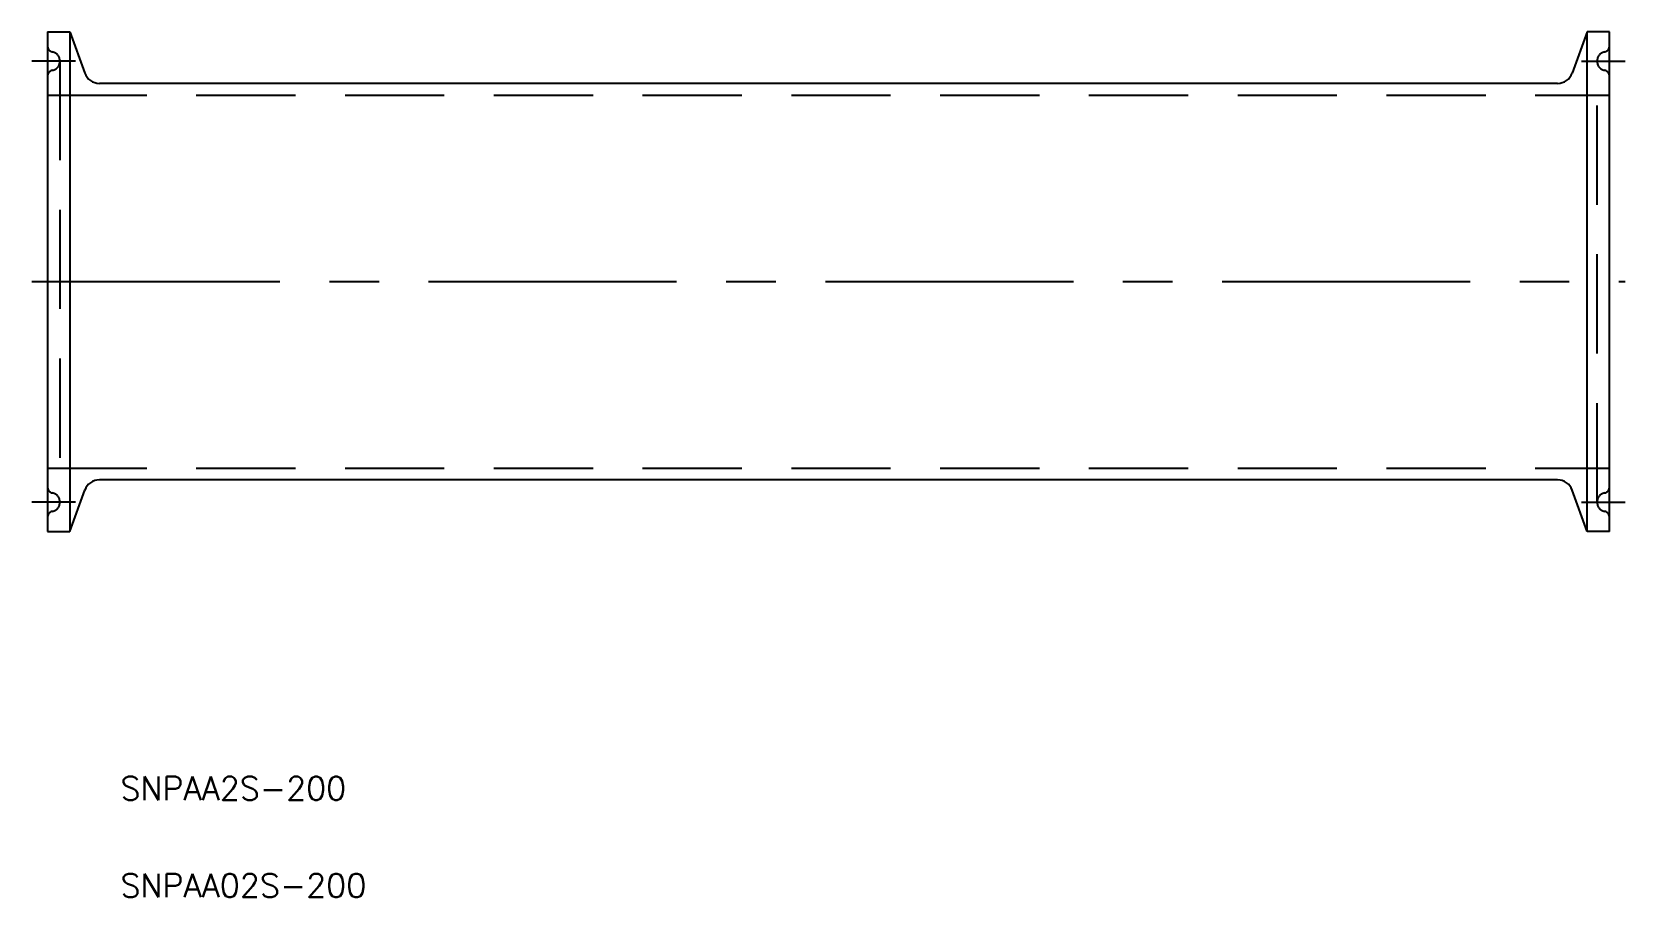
# Model space of a CAD drawing. Extents: x -2 to 202, y -79 to 32.
import ezdxf

# ---------------------------------------------------------------- set-up
doc = ezdxf.new("R2010")
doc.units = 0
doc.linetypes.add('CENTER', pattern=[50.8, 31.75, -6.35, 6.35, -6.35])
doc.linetypes.add('DASHED', pattern=[19.05, 12.7, -6.35])
doc.layers.get('0').update_dxf_attribs({"linetype": 'CONTINUOUS'})
doc.layers.add('CENTER', color=1, linetype='CENTER')
doc.styles.get("Standard").update_dxf_attribs({"font": 'txt.shx', "height": 3, "bigfont": 'bigfont.shx'})

msp = doc.modelspace()

# ---------------------------------------------------------------- linework, layer by layer
at = {"color": 7, "linetype": 'CONTINUOUS'}
for p, q in [((0, 32), (0, -32)), ((0, 32), (2.85, 32)), ((2.85, 32), (2.85, -32)), ((2.85, 32), (4.77, 26.72)), ((197.15, 32), (195.23, 26.72)), ((197.15, -32), (197.15, 32)), ((200, 32), (197.15, 32)), ((200, -32), (200, 32)), ((193.35, 25.4), (6.65, 25.4)), ((193.35, -25.4), (6.65, -25.4)), ((2.85, -32), (4.77, -26.72)), ((197.15, -32), (195.23, -26.72)), ((0, -32), (2.85, -32)), ((200, -32), (197.15, -32))]:
    msp.add_line(p, q, dxfattribs=at)
at = {"color": 3, "linetype": 'DASHED'}
for p, q in [((1.6, 28.25), (1.6, -28.25)), ((198.4, -28.25), (198.4, 28.25)), ((0, 23.9), (200, 23.9)), ((0, -23.9), (200, -23.9))]:
    msp.add_line(p, q, dxfattribs=at)
for centre, radius, start, end in [((0.8, 30.21), 0.8, 180, 258.463), ((0.4, 28.25), 1.2, 281.537, 78.463), ((199.6, 28.25), 1.2, 101.537, 258.463), ((199.2, 30.21), 0.8, 281.537, 360), ((0.8, 26.29), 0.8, 101.537, 180), ((199.2, 26.29), 0.8, 0, 78.463), ((0.8, -26.29), 0.8, 180, 258.463), ((199.2, -26.29), 0.8, 281.537, 360), ((0.4, -28.25), 1.2, 281.537, 78.463), ((199.6, -28.25), 1.2, 101.537, 258.463), ((0.8, -30.21), 0.8, 101.537, 180), ((199.2, -30.21), 0.8, 0, 78.463)]:
    msp.add_arc(centre, radius, start, end, dxfattribs=at)
at = {"color": 7, "linetype": 'CONTINUOUS'}
for centre, start, end in [((6.65, 27.4), 200, 270), ((193.35, 27.4), 270, 340), ((6.65, -27.4), 90, 160), ((193.35, -27.4), 20, 90)]:
    msp.add_arc(centre, 2, start, end, dxfattribs=at)
at = {"layer": 'CENTER', "color": 1, "linetype": 'CENTER'}
for p, q in [((3.6, 28.25), (-2, 28.25)), ((196.4, 28.25), (202, 28.25)), ((-2, 0), (202, 0)), ((3.6, -28.25), (-2, -28.25)), ((196.4, -28.25), (202, -28.25))]:
    msp.add_line(p, q, dxfattribs=at)

# ---------------------------------------------------------------- texts
at = {"color": 7, "linetype": 'CONTINUOUS'}
for s, p in [('SNPAA2S-200', (9.33, -66.41)), ('SNPAA02S-200', (9.33, -78.85))]:
    msp.add_text(s, height=3, dxfattribs=at).set_placement(p)

doc.saveas('drawing.dxf')
